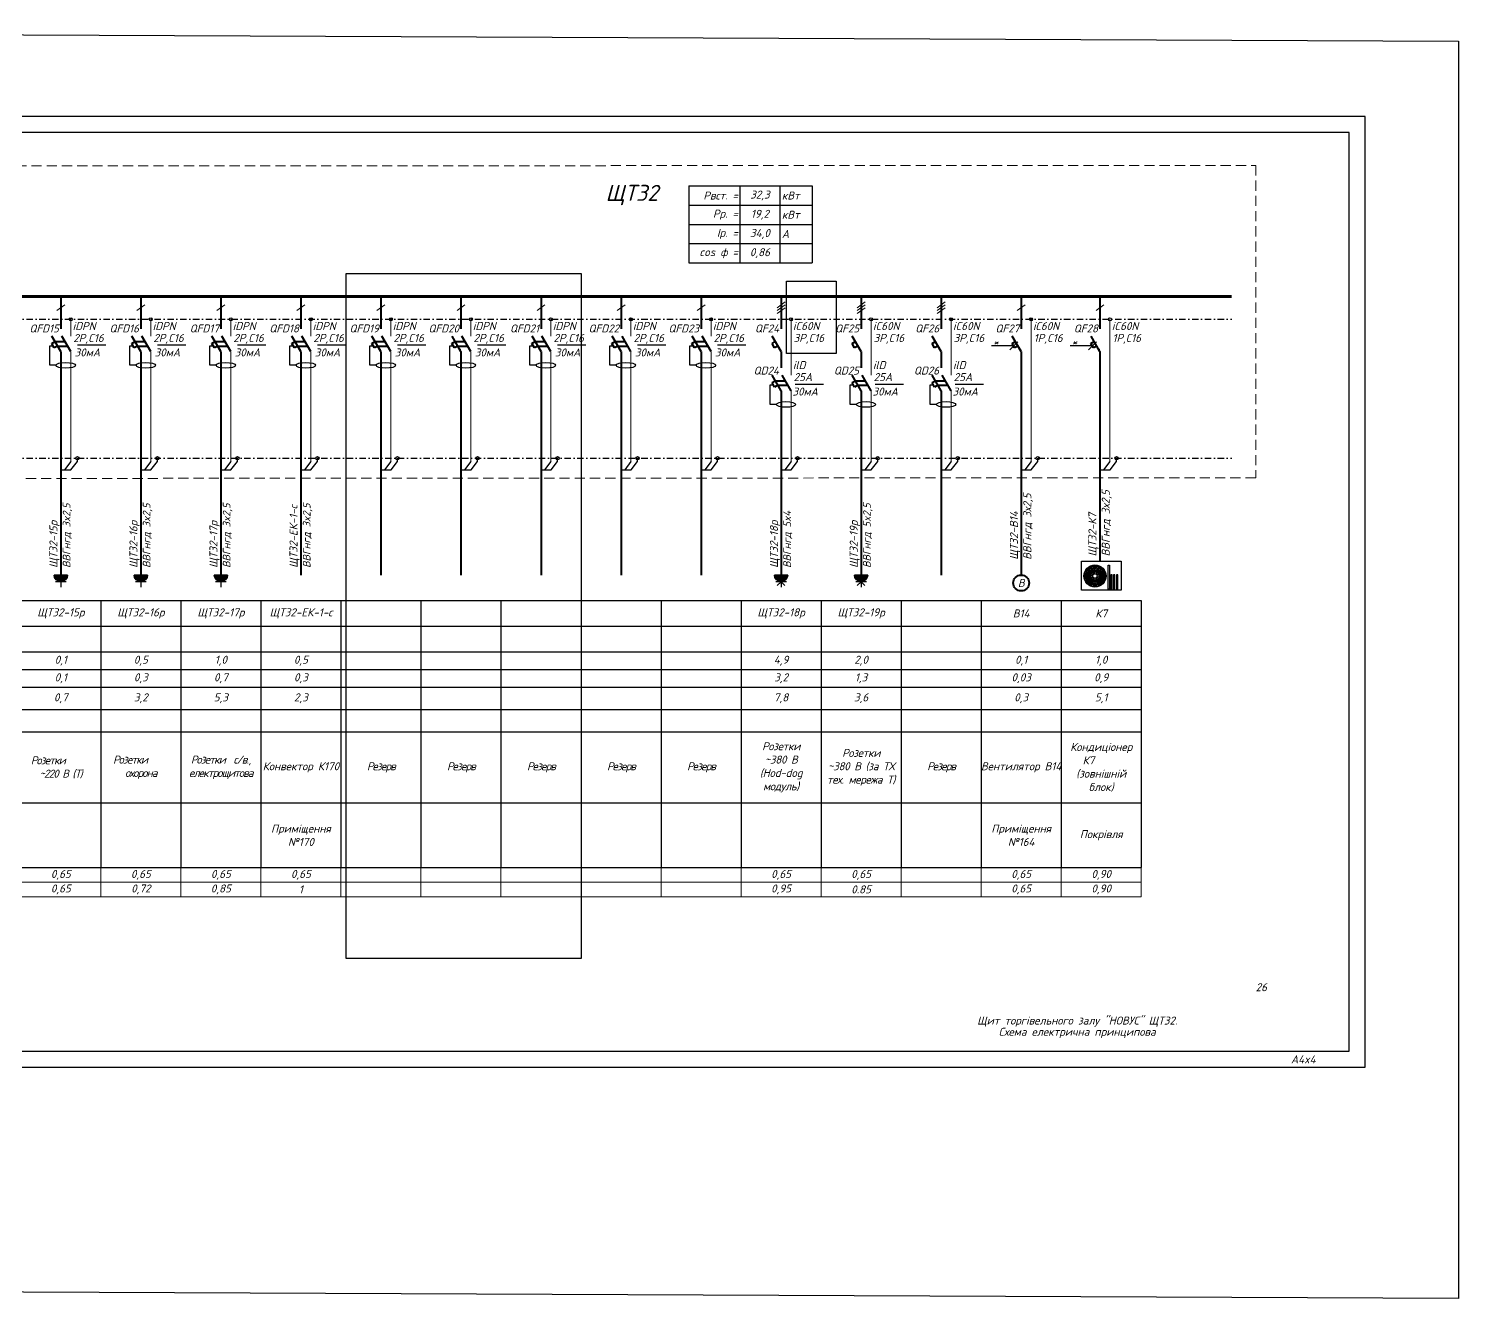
# Model space of a CAD drawing. Header units: millimetres. Extents: x -122434 to 1506205, y -201405 to 386015.
# Drawn here: x 649235 to 693900, y -2831 to 36833 of the extents above; entities that cross this region are included whole.
import ezdxf
from ezdxf.enums import TextEntityAlignment as Align

# ---------------------------------------------------------------- set-up
doc = ezdxf.new("R2010")
doc.units = ezdxf.units.MM
doc.linetypes.add('DASHDOTX2', pattern=[2, 1, -0.5, 0, -0.5])
doc.linetypes.add('DASHED', pattern=[9.525, 6.35, -3.175])
doc.layers.get('Defpoints').update_dxf_attribs({"color": 4})
doc.layers.add('Маркування електро ліній', color=7, linetype='Continuous', lineweight=18)
doc.styles.add('GOST 2.304', font='isocpeui.ttf')
doc.styles.get("Standard").update_dxf_attribs({"font": 'arial.ttf'})
doc.styles.add('ГОСТ 2.304', font='isocpeui.ttf')
doc.styles.add('СГЕНЕРИР_СТИЛЬ_7', font='isocpeui.ttf')
doc.dimstyles.new('М150', dxfattribs={"dimscale": 1, "dimtxt": 2.5, "dimasz": 2.5, "dimexe": 0, "dimexo": 2.5, "dimgap": 1, "dimtad": 1, "dimlfac": 150, "dimtxsty": 'Standard', "dimblk": 'OBLIQUE', "dimcen": 2.5, "dimadec": 0, "dimazin": 0, "dimtfac": 1, "dimtmove": 0, "dimatfit": 3, "dimldrblk": 'OBLIQUE', "dimfxl": 1, "dimarcsym": 0})

# ---------------------------------------------------------------- blocks, each defined once
blk = doc.blocks.new('*T14')
at = {"color": 0, "linetype": 'ByBlock', "lineweight": -2, "transparency": 16777216}
for p, q in [((0, 0), (74000, 0)), ((0, 0), (0, -8340)), ((4000, 0), (4000, -8340)), ((6500, 0), (6500, -8340)), ((9000, 0), (9000, -8340)), ((11500, 0), (11500, -8340)), ((14000, 0), (14000, -8340)), ((16500, 0), (16500, -8340)), ((19000, 0), (19000, -8340)), ((21500, 0), (21500, -8340)), ((24000, 0), (24000, -8340)), ((26500, 0), (26500, -8340)), ((29000, 0), (29000, -8340)), ((31500, 0), (31500, -8340)), ((34000, 0), (34000, -8340)), ((36500, 0), (36500, -8340)), ((39000, 0), (39000, -8340)), ((41500, 0), (41500, -8340)), ((44000, 0), (44000, -8340)), ((46500, 0), (46500, -8340)), ((49000, 0), (49000, -8340)), ((51500, 0), (51500, -8340)), ((54000, 0), (54000, -8340)), ((56500, 0), (56500, -8340)), ((59000, 0), (59000, -8340)), ((61500, 0), (61500, -8340)), ((64000, 0), (64000, -8340)), ((66500, 0), (66500, -8340)), ((69000, 0), (69000, -8340)), ((71500, 0), (71500, -800)), ((74000, 0), (74000, -800)), ((0, -800), (69000, -800)), ((0, -1600), (31500, -1600)), ((34000, -1600), (69000, -1600)), ((0, -2150), (31500, -2150)), ((34000, -2150), (69000, -2150)), ((0, -2700), (31500, -2700)), ((34000, -2700), (69000, -2700)), ((0, -3400), (74000, -3400)), ((0, -4100), (69000, -4100)), ((71500, -4100), (71500, -6315)), ((74000, -4100), (74000, -6315)), ((0, -6315), (69000, -6315)), ((0, -8340), (69000, -8340))]:
    blk.add_line(p, q, dxfattribs=at)
at = {"color": 0, "lineweight": -2, "transparency": 16777216}
for p, q in [((69000, -800), (74000, -800)), ((71500, -800), (71500, -4100)), ((74000, -800), (74000, -4100)), ((31500, -1600), (34000, -1600)), ((69000, -1600), (74000, -1600)), ((31500, -2150), (34000, -2150)), ((69000, -2150), (74000, -2150)), ((31500, -2700), (34000, -2700)), ((69000, -2700), (74000, -2700)), ((69000, -4100), (74000, -4100)), ((69000, -6315), (74000, -6315)), ((71500, -6315), (71500, -8340)), ((74000, -6315), (74000, -8340)), ((69000, -8340), (74000, -8340))]:
    blk.add_line(p, q, dxfattribs=at)
at = {"layer": 'Defpoints', "color": 8, "linetype": 'ByBlock', "lineweight": 0, "transparency": 16777216}
for p, q in [((0, -8340), (0, -9247)), ((4000, -8340), (4000, -9247)), ((6500, -8340), (6500, -9247)), ((9000, -8340), (9000, -9247)), ((11500, -8340), (11500, -9247)), ((14000, -8340), (14000, -9247)), ((16500, -8340), (16500, -9247)), ((19000, -8340), (19000, -9247)), ((21500, -8340), (21500, -9247)), ((24000, -8340), (24000, -9247)), ((26500, -8340), (26500, -9247)), ((29000, -8340), (29000, -9247)), ((31500, -8340), (31500, -9247)), ((34000, -8340), (34000, -9247)), ((36500, -8340), (36500, -9247)), ((39000, -8340), (39000, -9247)), ((41500, -8340), (41500, -9247)), ((44000, -8340), (44000, -9247)), ((46500, -8340), (46500, -9247)), ((49000, -8340), (49000, -9247)), ((51500, -8340), (51500, -9247)), ((54000, -8340), (54000, -9247)), ((56500, -8340), (56500, -9247)), ((59000, -8340), (59000, -9247)), ((61500, -8340), (61500, -9247)), ((64000, -8340), (64000, -9247)), ((66500, -8340), (66500, -9247)), ((69000, -8340), (69000, -9247)), ((71500, -8340), (71500, -9247)), ((74000, -8340), (74000, -9247)), ((0, -8794), (74000, -8794)), ((0, -9247), (74000, -9247))]:
    blk.add_line(p, q, dxfattribs=at)
at = {"color": 0, "transparency": 16777216, "char_height": 250, "attachment_point": 5}
for s, insert, width, style in [('Номер по плану', (2000, -400), 3880, 'ГОСТ 2.304'), ('ЩТЗ2-1р', (5250, -400), 2380, 'ГОСТ 2.304'), ('ЩТЗ2-2р', (7750, -400), 2380, 'ГОСТ 2.304'), ('ЩТЗ2-3р', (10250, -400), 2380, 'ГОСТ 2.304'), ('ЩТЗ2-4р', (12750, -400), 2380, 'ГОСТ 2.304'), ('ЩТЗ2-5р', (15250, -400), 2380, 'ГОСТ 2.304'), ('ЩТЗ2-6р', (17750, -400), 2380, 'ГОСТ 2.304'), ('ЩТЗ2-7р', (20250, -400), 2380, 'ГОСТ 2.304'), ('ЩТЗ2-8р', (22750, -400), 2380, 'ГОСТ 2.304'), ('ЩТЗ2-9р', (25250, -400), 2380, 'ГОСТ 2.304'), ('ЩТЗ2-10р', (27750, -400), 2380, 'ГОСТ 2.304'), ('ЩТЗ2-11р', (30250, -400), 2380, 'ГОСТ 2.304'), ('ЩТЗ2-12р', (32750, -400), 2380, 'ГОСТ 2.304'), ('ЩТЗ2-13р', (35250, -400), 2380, 'ГОСТ 2.304'), ('ЩТЗ2-14р', (37750, -400), 2380, 'ГОСТ 2.304'), ('ЩТЗ2-15р', (40250, -400), 2380, 'ГОСТ 2.304'), ('ЩТЗ2-16р', (42750, -400), 2380, 'ГОСТ 2.304'), ('ЩТЗ2-17р', (45250, -400), 2380, 'ГОСТ 2.304'), ('ЩТЗ2-ЕК-1-с', (47750, -400), 2380, 'ГОСТ 2.304'), ('ЩТЗ2-18р', (62750, -400), 2380, 'ГОСТ 2.304'), ('ЩТЗ2-19р', (65250, -400), 2380, 'ГОСТ 2.304'), ('В14', (70250, -400), 2380, 'ГОСТ 2.304'), ('К7', (72750, -400), 2380, 'ГОСТ 2.304'), ('Тип', (2000, -1200), 3880, 'ГОСТ 2.304'), ('Рвст., кВт', (2000, -1875), 3880, 'ГОСТ 2.304'), ('1,0', (5250, -1875), 2380, 'ГОСТ 2.304'), ('1,0', (7750, -1875), 2380, 'ГОСТ 2.304'), ('1,0', (10250, -1875), 2380, 'ГОСТ 2.304'), ('1,0', (12750, -1875), 2380, 'ГОСТ 2.304'), ('1,0', (15250, -1875), 2380, 'ГОСТ 2.304'), ('1,0', (17750, -1875), 2380, 'ГОСТ 2.304'), ('1,0', (20250, -1875), 2380, 'ГОСТ 2.304'), ('1,0', (22750, -1875), 2380, 'ГОСТ 2.304'), ('1,0', (25250, -1875), 2380, 'ГОСТ 2.304'), ('1,1', (27750, -1875), 2380, 'ГОСТ 2.304'), ('1,4', (30250, -1875), 2380, 'ГОСТ 2.304'), ('2,75', (32750, -1875), 2380, 'GOST 2.304'), ('4', (35250, -1875), 2380, 'ГОСТ 2.304'), ('4', (37750, -1875), 2380, 'ГОСТ 2.304'), ('0,1', (40250, -1875), 2380, 'ГОСТ 2.304'), ('0,5', (42750, -1875), 2380, 'ГОСТ 2.304'), ('1,0', (45250, -1875), 2380, 'ГОСТ 2.304'), ('0,5', (47750, -1875), 2380, 'ГОСТ 2.304'), ('4,9', (62750, -1875), 2380, 'ГОСТ 2.304'), ('2,0', (65250, -1875), 2380, 'ГОСТ 2.304'), ('0,1', (70250, -1875), 2380, 'ГОСТ 2.304'), ('1,0', (72750, -1875), 2380, 'ГОСТ 2.304'), ('Рр., кВт', (2000, -2425), 3880, 'ГОСТ 2.304'), ('0,5', (5250, -2425), 2380, 'ГОСТ 2.304'), ('0,5', (7750, -2425), 2380, 'ГОСТ 2.304'), ('0,5', (10250, -2425), 2380, 'ГОСТ 2.304'), ('0,5', (12750, -2425), 2380, 'ГОСТ 2.304'), ('0,5', (15250, -2425), 2380, 'ГОСТ 2.304'), ('0,5', (17750, -2425), 2380, 'ГОСТ 2.304'), ('0,5', (20250, -2425), 2380, 'ГОСТ 2.304'), ('0,5', (22750, -2425), 2380, 'ГОСТ 2.304'), ('0,5', (25250, -2425), 2380, 'ГОСТ 2.304'), ('0,5', (27750, -2425), 2380, 'ГОСТ 2.304'), ('0,9', (30250, -2425), 2380, 'ГОСТ 2.304'), ('1,8', (32750, -2425), 2380, 'GOST 2.304'), ('2,6', (35250, -2425), 2380, 'ГОСТ 2.304'), ('2,6', (37750, -2425), 2380, 'ГОСТ 2.304'), ('0,1', (40250, -2425), 2380, 'ГОСТ 2.304'), ('0,3', (42750, -2425), 2380, 'ГОСТ 2.304'), ('0,7', (45250, -2425), 2380, 'ГОСТ 2.304'), ('0,3', (47750, -2425), 2380, 'ГОСТ 2.304'), ('3,2', (62750, -2425), 2380, 'ГОСТ 2.304'), ('1,3', (65250, -2425), 2380, 'ГОСТ 2.304'), ('0,03', (70250, -2425), 2380, 'ГОСТ 2.304'), ('0,9', (72750, -2425), 2380, 'ГОСТ 2.304'), ('Іном.', (2000, -3050), 3880, 'ГОСТ 2.304'), ('7,0', (5250, -3050), 2380, 'ГОСТ 2.304'), ('7,0', (7750, -3050), 2380, 'ГОСТ 2.304'), ('7,0', (10250, -3050), 2380, 'ГОСТ 2.304'), ('7,0', (12750, -3050), 2380, 'ГОСТ 2.304'), ('7,0', (15250, -3050), 2380, 'ГОСТ 2.304'), ('7,0', (17750, -3050), 2380, 'ГОСТ 2.304'), ('7,0', (20250, -3050), 2380, 'ГОСТ 2.304'), ('7,0', (22750, -3050), 2380, 'ГОСТ 2.304'), ('7,0', (25250, -3050), 2380, 'ГОСТ 2.304'), ('7,7', (27750, -3050), 2380, 'ГОСТ 2.304'), ('8,3', (30250, -3050), 2380, 'ГОСТ 2.304'), ('13,9', (32750, -3050), 2380, 'GOST 2.304'), ('19,1', (35250, -3050), 2380, 'ГОСТ 2.304'), ('19,1', (37750, -3050), 2380, 'ГОСТ 2.304'), ('0,7', (40250, -3050), 2380, 'ГОСТ 2.304'), ('3,2', (42750, -3050), 2380, 'ГОСТ 2.304'), ('5,3', (45250, -3050), 2380, 'ГОСТ 2.304'), ('2,3', (47750, -3050), 2380, 'ГОСТ 2.304'), ('7,8', (62750, -3050), 2380, 'ГОСТ 2.304'), ('3,6', (65250, -3050), 2380, 'ГОСТ 2.304'), ('0,3', (70250, -3050), 2380, 'ГОСТ 2.304'), ('5,1', (72750, -3050), 2380, 'ГОСТ 2.304'), ('Іп', (2000, -3750), 3880, 'ГОСТ 2.304'), ('{\\T0.95;\\C7;Розетки \\P~220 В (за ТХ  тех. мережа Т, каси)}', (5250, -5208), 2380, 'ГОСТ 2.304'), ('{\\T0.95;\\C7;Розетки \\P~220 В (за ТХ  тех. мережа Т, каси)}', (7750, -5208), 2380, 'ГОСТ 2.304'), ('{\\T0.95;\\C7;Розетки \\P~220 В (за ТХ  тех. мережа Т, каси)}', (10250, -5208), 2380, 'ГОСТ 2.304'), ('{\\T0.95;\\C7;Розетки \\P~220 В (за ТХ  тех. мережа Т, каси)}', (12750, -5208), 2380, 'ГОСТ 2.304'), ('{\\T0.95;\\C7;Розетки \\P~220 В (за ТХ  тех. мережа Т, каси)}', (15250, -5208), 2380, 'ГОСТ 2.304'), ('{\\T0.95;\\C7;Розетки \\P~220 В (за ТХ  тех. мережа Т, каси)}', (17750, -5208), 2380, 'ГОСТ 2.304'), ('{\\T0.95;\\C7;Розетки \\P~220 В (за ТХ  тех. мережа Т, каси)}', (20250, -5208), 2380, 'ГОСТ 2.304'), ('{\\T0.95;\\C7;Розетки \\P~220 В (за ТХ  тех. мережа Т, каси)}', (22750, -5208), 2380, 'ГОСТ 2.304'), ('{\\T0.95;\\C7;Розетки \\P~220 В (за ТХ  тех. мережа Т, каси)}', (25250, -5208), 2380, 'ГОСТ 2.304'), ('{\\T0.95;\\C7;Розетки \\P~220 В (за ТХ  тех. мережа Т, каси, телевізор)}', (27750, -5208), 2380, 'ГОСТ 2.304'), ('{\\T0.95;\\C7;Розетки \\P~220 В (за ТХ холодильна вітрина, тютюн)}', (30250, -5208), 2380, 'ГОСТ 2.304'), ('{\\T0.95;\\C7;Розетки \\P~380 В (Hod-dog модуль)}', (62750, -5208), 2380, 'ГОСТ 2.304'), ('Кондиціонер К7      (зовнішній блок)', (72750, -5208), 2380, 'ГОСТ 2.304'), ('{\\T0.95;\\C7;Найменування обладнання за планом}', (2000, -5208), 3880, 'ГОСТ 2.304'), ('{\\T0.85;\\C7;Розетки       ~220 В (за ТХ №161, 164, 179)}', (32750, -5208), 2380, 'ГОСТ 2.304'), ('{\\T0.85;\\C7;Розетки       ~220 В (за ТХ №196)}', (35250, -5208), 2380, 'ГОСТ 2.304'), ('{\\T0.85;\\C7;Розетки       ~220 В (за ТХ №196)}', (37750, -5208), 2380, 'ГОСТ 2.304'), ('{\\T0.85;\\C7;Розетки       ~220 В (Т)}', (40250, -5208), 2380, 'ГОСТ 2.304'), ('{\\T0.85;\\C7;Розетки      охорона}', (42750, -5208), 2380, 'ГОСТ 2.304'), ('{\\T0.85;\\C7;Розетки  с/в., електрощитова}', (45250, -5208), 2380, 'ГОСТ 2.304'), ('{\\T0.95;\\C7;Розетки \\P~380 В (за ТХ тех. мережа Т)}', (65250, -5208), 2380, 'ГОСТ 2.304'), ('Конвектор К170', (47750, -5208), 2380, 'ГОСТ 2.304'), ('{\\T0.85;\\C7;Резерв}', (50250, -5208), 2380, 'ГОСТ 2.304'), ('{\\T0.85;\\C7;Резерв}', (52750, -5208), 2380, 'ГОСТ 2.304'), ('{\\T0.85;\\C7;Резерв}', (55250, -5208), 2380, 'ГОСТ 2.304'), ('{\\T0.85;\\C7;Резерв}', (57750, -5208), 2380, 'ГОСТ 2.304'), ('{\\T0.85;\\C7;Резерв}', (60250, -5208), 2380, 'ГОСТ 2.304'), ('{\\T0.85;\\C7;Резерв}', (67750, -5208), 2380, 'ГОСТ 2.304'), ('Вентилятор В14', (70250, -5208), 2380, 'ГОСТ 2.304'), ('Приміщення №170', (47750, -7328), 2380, 'ГОСТ 2.304'), ('Приміщення №164', (70250, -7328), 2380, 'ГОСТ 2.304'), ('{\\T0.95;\\C7;Місце встановлення}', (2000, -7328), 3880, 'ГОСТ 2.304'), ('Покрівля', (72750, -7328), 2380, 'ГОСТ 2.304')]:
    blk.add_mtext(s, dxfattribs=dict(at, insert=insert, width=width, style=style))
at = {"color": 7, "true_color": 0xffffff, "transparency": 16777216, "char_height": 250, "attachment_point": 5, "style": 'ГОСТ 2.304'}
for s, insert, width in [('Кп', (2000, -8567), 3880), ('0.45', (5250, -8567), 2380), ('0.45', (7750, -8567), 2380), ('0.45', (10250, -8567), 2380), ('0.45', (12750, -8567), 2380), ('0.45', (15250, -8567), 2380), ('0.45', (17750, -8567), 2380), ('0.45', (20250, -8567), 2380), ('0.45', (22750, -8567), 2380), ('0.45', (25250, -8567), 2380), ('0.45', (27750, -8567), 2380), ('0,65', (30250, -8567), 2380), ('0,65', (32750, -8567), 2380), ('0,65', (35250, -8567), 2380), ('0,65', (37750, -8567), 2380), ('0,65', (40250, -8567), 2380), ('0,65', (42750, -8567), 2380), ('0,65', (45250, -8567), 2380), ('0,65', (47750, -8567), 2380), ('0,65', (62750, -8567), 2380), ('0,65', (65250, -8567), 2380), ('0,65', (70250, -8567), 2380), ('0,90', (72750, -8567), 2380), ('cos ф', (2000, -9020), 3880), ('0.65', (5250, -9020), 2380), ('0.65', (7750, -9020), 2380), ('0.65', (10250, -9020), 2380), ('0.65', (12750, -9020), 2380), ('0.65', (15250, -9020), 2380), ('0.65', (17750, -9020), 2380), ('0.65', (20250, -9020), 2380), ('0.65', (22750, -9020), 2380), ('0.65', (25250, -9020), 2380), ('0.65', (27750, -9020), 2380), ('0.77', (30250, -9020), 2380), ('0.9', (32750, -9020), 2380), ('0.95', (35250, -9020), 2380), ('0.95', (37750, -9020), 2380), ('0,65', (40250, -9020), 2380), ('0,72', (42750, -9020), 2380), ('0,85', (45250, -9020), 2380), ('1', (47750, -9020), 2380), ('0,95', (62750, -9020), 2380), ('0.85', (65250, -9020), 2380), ('0,65', (70250, -9020), 2380), ('0,90', (72750, -9020), 2380)]:
    blk.add_mtext(s, dxfattribs=dict(at, insert=insert, width=width))
blk = doc.blocks.new('*T15')
at = {"color": 0, "linetype": 'ByBlock', "lineweight": -2, "transparency": 16777216}
for p, q in [((0, 0), (3860, 0)), ((0, 0), (0, -2400)), ((1600, 0), (1600, -2400)), ((2850, 0), (2850, -2400)), ((3860, 0), (3860, -2400)), ((0, -600), (3860, -600)), ((0, -1200), (3860, -1200)), ((0, -1800), (3860, -1800)), ((0, -2400), (3860, -2400))]:
    blk.add_line(p, q, dxfattribs=at)
at = {"color": 0, "transparency": 16777216, "char_height": 250, "style": 'ГОСТ 2.304'}
for s, insert, width, attachment_point in [('Рвст. =', (1540, -300), 1480, 6), ('32,3', (2225, -300), 1130, 5), ('кВт', (2910, -300), 890, 4), ('Рр. =', (1540, -900), 1480, 6), ('19,2', (2225, -900), 1130, 5), ('кВт', (2910, -900), 890, 4), ('Ір. =', (1540, -1500), 1480, 6), ('34,0', (2225, -1500), 1130, 5), ('А', (2910, -1500), 890, 4), ('cos ф =', (1540, -2100), 1480, 6), ('0,86', (2225, -2100), 1130, 5)]:
    blk.add_mtext(s, dxfattribs=dict(at, insert=insert, width=width, attachment_point=attachment_point))
blk = doc.blocks.new('*U159')
at = {"color": 0, "lineweight": 40}
for p, q in [((0, 0), (0, -1005)), ((0, -1720), (-280, -1240)), ((311, -1720), (31, -1240)), ((-284, -1468), (-180, -1408)), ((-204, -1607), (-284, -1468)), ((-100, -1547), (-204, -1607)), ((-181, -1409), (130, -1409)), ((-100, -1547), (210, -1547))]:
    blk.add_line(p, q, dxfattribs=at)
at = {"color": 0, "lineweight": 13}
blk.add_line((-124, -441), (124, -256), dxfattribs=at)
at = {"color": 0, "lineweight": 9}
for p, q in [((311, -711), (311, -1240)), ((311, -2461), (311, -1720)), ((311, -2941), (311, -2461)), ((311, -5151), (311, -2941))]:
    blk.add_line(p, q, dxfattribs=at)
at = {"lineweight": 40}
for p, q in [((0, -1720), (0, -2226)), ((0, -2226), (0, -2941)), ((0, -2941), (0, -4529))]:
    blk.add_line(p, q, dxfattribs=at)
blk.add_line((516, -1512), (1402, -1512))
at = {"color": 0}
blk.add_lwpolyline([(-151, -2149), (-346, -2149), (-346, -1537), (-244, -1537)], dxfattribs=at)
blk.add_circle((311, -711), 46.3, dxfattribs=at)
blk.add_ellipse((153, -2149), major_axis=(-304, 0), ratio=0.29336, dxfattribs=at)
at = {"color": 0, "lineweight": 40}
blk.add_point((-37, -1659), dxfattribs=at)
at = {"style": 'ГОСТ 2.304'}
blk.add_attdef('QF', text='', height=250, dxfattribs=at).set_placement((-61, -997), align=Align.MIDDLE_RIGHT)
at = {"lineweight": 50, "style": 'ГОСТ 2.304'}
for tag, p in [('ТYPE', (369, -1046)), ('CURRENT', (391, -1419)), ('D_CURRENT', (432, -1871))]:
    blk.add_attdef(tag, p, '', height=250, dxfattribs=at)
blk = doc.blocks.new('*U3')
h = blk.add_hatch(color=256)
h.dxf.hatch_style = 1
h.paths.add_polyline_path([(175, 0, 1), (-175, 0)])
at = {"color": 0, "linetype": 'Continuous', "lineweight": 30}
for p, q in [((175, 0), (-175, 0)), ((140, 175), (-140, 175)), ((0, 175), (0, 315)), ((0, 175), (0, 315)), ((0, 175), (0, 315)), ((0, 175), (0, 0))]:
    blk.add_line(p, q, dxfattribs=at)
at = {"lineweight": 30}
for q in [(-99, 274), (99, 274)]:
    blk.add_line((0, 175), q, dxfattribs=at)
at = {"color": 0, "linetype": 'Continuous', "lineweight": 30}
blk.add_arc((0, 0), 175, 0, 180, dxfattribs=at)
blk = doc.blocks.new('*U4')
h = blk.add_hatch(color=256)
h.dxf.hatch_style = 1
h.paths.add_polyline_path([(175, 0, 1), (-175, 0)])
at = {"color": 0, "linetype": 'Continuous', "lineweight": 30}
for p, q in [((175, 0), (-175, 0)), ((140, 175), (-140, 175)), ((0, 175), (0, 315)), ((0, 175), (0, 315)), ((0, 175), (0, 315))]:
    blk.add_line(p, q, dxfattribs=at)
blk.add_arc((0, 0), 175, 0, 180, dxfattribs=at)
blk = doc.blocks.new('Рамка А4х4')
at = {"lineweight": 40}
for p, q in [((4.94, 90), (4.94, 145)), ((4.94, 145), (19.94, 145)), ((9.94, 145), (9.94, 90)), ((9.94, 130), (19.94, 130)), ((9.94, 110), (19.94, 110)), ((19.94, 90), (4.94, 90))]:
    blk.add_line(p, q, dxfattribs=at)
at = {"lineweight": 25}
blk.add_line((14.94, 90), (14.94, 145), dxfattribs=at)
at = {"linetype": 'Continuous', "lineweight": 60}
for p, q in [((8, 5), (8, 90)), ((8, 90), (20, 90)), ((13, 5), (13, 90)), ((8, 65), (20, 65)), ((8, 30), (20, 30)), ((20, 5), (8, 5))]:
    blk.add_line(p, q, dxfattribs=at)
at = {"lineweight": 30, "ltscale": 100}
blk.add_lwpolyline([(20, 5), (835, 5), (835, 292), (20, 292)], close=True, dxfattribs=at)
at = {"layer": 'Defpoints', "ltscale": 100}
blk.add_lwpolyline([(0, 0), (840, 0), (840, 297), (0, 297)], close=True, dxfattribs=at)
at = {"linetype": 'Continuous', "lineweight": 25, "style": 'СГЕНЕРИР_СТИЛЬ_7'}
for s, width, p in [('Погоджено', 0.8, (7.44, 101.27)), ('Зам. інв. №', 0.8, (10.5, 77.5)), ('Інв. № ор.', 0.7, (10.5, 17.5))]:
    blk.add_text(s, height=3, rotation=90, dxfattribs=dict(at, width=width)).set_placement(p, align=Align.MIDDLE_CENTER)
blk.add_text('Підпис і дата', height=3, rotation=90, dxfattribs=at).set_placement((10.5, 47.5), align=Align.MIDDLE_CENTER)
at = {"linetype": 'Continuous', "style": 'ГОСТ 2.304'}
blk.add_text('А4x4', height=2.5, dxfattribs=at).set_placement((816.77, 1.24))
blk = doc.blocks.new('*U162')
at = {"color": 0, "lineweight": 40}
for p, q in [((0, 0), (0, -1005)), ((0, -1720), (-280, -1240)), ((-284, -1468), (-180, -1408)), ((-204, -1607), (-284, -1468)), ((-100, -1547), (-204, -1607)), ((-284, -2690), (-180, -2630)), ((0, -2941), (-280, -2461)), ((-181, -2631), (130, -2631)), ((311, -2941), (31, -2461)), ((-204, -2828), (-284, -2690)), ((-100, -2768), (-204, -2828)), ((-100, -2768), (210, -2768))]:
    blk.add_line(p, q, dxfattribs=at)
at = {"color": 0, "lineweight": 13}
for p, q in [((-124, -348), (124, -163)), ((-124, -441), (124, -256)), ((-124, -533), (124, -348))]:
    blk.add_line(p, q, dxfattribs=at)
at = {"color": 0, "lineweight": 9}
for p, q in [((311, -711), (311, -1240)), ((311, -1240), (311, -1720)), ((311, -2461), (311, -1720)), ((311, -5151), (311, -2941))]:
    blk.add_line(p, q, dxfattribs=at)
at = {"lineweight": 40}
for p, q in [((0, -1720), (0, -2226)), ((0, -2941), (0, -4529))]:
    blk.add_line(p, q, dxfattribs=at)
blk.add_line((439, -2733), (1325, -2733))
at = {"color": 0}
blk.add_lwpolyline([(-151, -3371), (-346, -3371), (-346, -2759), (-244, -2759)], dxfattribs=at)
blk.add_circle((311, -711), 46.3, dxfattribs=at)
blk.add_ellipse((153, -3371), major_axis=(-304, 0), ratio=0.29336, dxfattribs=at)
at = {"color": 0, "lineweight": 40}
blk.add_point((-37, -1659), dxfattribs=at)
at = {"style": 'ГОСТ 2.304'}
for tag, p in [('QF', (-61, -997)), ('Q', (-66, -2313))]:
    blk.add_attdef(tag, text='', height=250, dxfattribs=at).set_placement(p, align=Align.MIDDLE_RIGHT)
at = {"lineweight": 50, "style": 'ГОСТ 2.304'}
for tag, p in [('ТYPE', (369, -1046)), ('CURRENT', (391, -1419)), ('Q_ТYPE', (369, -2267)), ('Q_CURRENT', (391, -2641)), ('QD_CURRENT', (355, -3093))]:
    blk.add_attdef(tag, p, '', height=250, dxfattribs=at)
blk = doc.blocks.new('_Oblique')
at = {"color": 0, "linetype": 'ByBlock', "lineweight": -2}
blk.add_line((-0.5, -0.5), (0.5, 0.5), dxfattribs=at)
blk = doc.blocks.new('*U161')
at = {"color": 0, "lineweight": 40}
for p, q in [((0, 0), (0, -1005)), ((0, -1720), (-280, -1240)), ((-284, -1468), (-180, -1408)), ((-204, -1607), (-284, -1468)), ((-100, -1547), (-204, -1607))]:
    blk.add_line(p, q, dxfattribs=at)
at = {"color": 0, "lineweight": 13}
blk.add_line((-124, -441), (124, -256), dxfattribs=at)
at = {"color": 0, "lineweight": 9}
for p, q in [((311, -711), (311, -1240)), ((311, -1240), (311, -1720)), ((311, -2461), (311, -1720)), ((311, -2941), (311, -2461)), ((311, -5151), (311, -2941))]:
    blk.add_line(p, q, dxfattribs=at)
at = {"lineweight": 40}
for p, q in [((0, -1720), (0, -2226)), ((0, -2226), (0, -2941)), ((0, -2941), (0, -4529))]:
    blk.add_line(p, q, dxfattribs=at)
at = {"color": 0}
blk.add_circle((311, -711), 46.3, dxfattribs=at)
at = {"color": 0, "lineweight": 40}
blk.add_point((-37, -1659), dxfattribs=at)
at = {"style": 'ГОСТ 2.304'}
blk.add_attdef('QF', text='', height=250, dxfattribs=at).set_placement((-61, -997), align=Align.MIDDLE_RIGHT)
at = {"lineweight": 50, "style": 'ГОСТ 2.304'}
for tag, p in [('ТYPE', (369, -1046)), ('CURRENT', (391, -1419))]:
    blk.add_attdef(tag, p, '', height=250, dxfattribs=at)

msp = doc.modelspace()

# ---------------------------------------------------------------- linework, layer by layer
at = {"color": 0, "linetype": 'DASHDOTX2', "ltscale": 200}
for p, q in [((614761, 27753), (686822, 27753)), ((614761, 23414), (686822, 23414))]:
    msp.add_line(p, q, dxfattribs=at)
at = {"lineweight": 40, "ltscale": 200}
for p, q in [((650242, 23935), (650242, 19765)), ((652742, 23935), (652742, 19765)), ((655242, 23935), (655242, 19765)), ((657742, 23935), (657742, 19765)), ((660242, 23935), (660242, 19765)), ((662742, 23935), (662742, 19765)), ((665242, 23935), (665242, 19765)), ((667742, 23935), (667742, 19765)), ((670242, 23935), (670242, 19765)), ((672742, 23935), (672742, 19765)), ((675242, 23935), (675242, 19765)), ((677742, 23935), (677742, 19765))]:
    msp.add_line(p, q, dxfattribs=at)
at = {"lineweight": 40}
msp.add_line((680242, 23935), (680242, 19765), dxfattribs=at)
at = {"lineweight": 40, "ltscale": 300}
msp.add_line((682704, 23935), (682704, 20201), dxfattribs=at)
at = {"color": 0, "ltscale": 200}
for p, q in [((650553, 23313), (650356, 23054)), ((650557, 23054), (650759, 23314)), ((650759, 23314), (650759, 23414)), ((653053, 23313), (652856, 23054)), ((653057, 23054), (653259, 23314)), ((653259, 23314), (653259, 23414)), ((655553, 23313), (655356, 23054)), ((655557, 23054), (655759, 23314)), ((655759, 23314), (655759, 23414)), ((658053, 23313), (657856, 23054)), ((658057, 23054), (658259, 23314)), ((658259, 23314), (658259, 23414)), ((660553, 23313), (660356, 23054)), ((660557, 23054), (660759, 23314)), ((660759, 23314), (660759, 23414)), ((663053, 23313), (662856, 23054)), ((663057, 23054), (663259, 23314)), ((663259, 23314), (663259, 23414)), ((665553, 23313), (665356, 23054)), ((665557, 23054), (665759, 23314)), ((665759, 23314), (665759, 23414)), ((668053, 23313), (667856, 23054)), ((668057, 23054), (668259, 23314)), ((668259, 23314), (668259, 23414)), ((670553, 23313), (670356, 23054)), ((670557, 23054), (670759, 23314)), ((670759, 23314), (670759, 23414)), ((673053, 23313), (672856, 23054)), ((673057, 23054), (673259, 23314)), ((673259, 23314), (673259, 23414)), ((675553, 23313), (675356, 23054)), ((675557, 23054), (675759, 23314)), ((675759, 23314), (675759, 23414)), ((678053, 23313), (677856, 23054)), ((678057, 23054), (678259, 23314)), ((678259, 23314), (678259, 23414)), ((680553, 23313), (680356, 23054)), ((680557, 23054), (680759, 23314)), ((680759, 23314), (680759, 23414)), ((650233, 23054), (650557, 23054)), ((652733, 23054), (653057, 23054)), ((655233, 23054), (655557, 23054)), ((657733, 23054), (658057, 23054)), ((660233, 23054), (660557, 23054)), ((662733, 23054), (663057, 23054)), ((665233, 23054), (665557, 23054)), ((667733, 23054), (668057, 23054)), ((670233, 23054), (670557, 23054)), ((672733, 23054), (673057, 23054)), ((675233, 23054), (675557, 23054)), ((677733, 23054), (678057, 23054)), ((680233, 23054), (680557, 23054))]:
    msp.add_line(p, q, dxfattribs=at)
at = {"color": 0, "ltscale": 300}
for p, q in [((683015, 23313), (682817, 23054)), ((683018, 23054), (683221, 23314)), ((683221, 23314), (683221, 23414)), ((682695, 23054), (683018, 23054))]:
    msp.add_line(p, q, dxfattribs=at)
for p, q in [((682479, 19735), (682201, 19735)), ((682491, 19773), (682241, 19896)), ((682491, 19696), (682241, 19573)), ((682509, 19791), (682385, 20041)), ((682509, 19678), (682385, 19428)), ((682547, 19803), (682547, 20081)), ((682547, 19666), (682547, 19388)), ((682586, 19791), (682709, 20041)), ((682586, 19678), (682709, 19428)), ((682603, 19773), (682853, 19896)), ((682603, 19696), (682853, 19573)), ((682615, 19735), (682893, 19735))]:
    msp.add_line(p, q)
at = {"color": 3}
msp.add_lwpolyline([(604244, 36833), (693900, 36438), (693900, -2831), (604244, -2436)], close=True, dxfattribs=at)
at = {"linetype": 'DASHED', "lineweight": 18, "ltscale": 50}
msp.add_lwpolyline([(614082, 32525), (687567, 32562), (687567, 22803), (614082, 22765)], close=True, dxfattribs=at)
at = {"color": 0, "lineweight": 40, "ltscale": 50, "const_width": 100}
msp.add_lwpolyline([(614822, 28464), (686822, 28464)], dxfattribs=at)
at = {"lineweight": 30}
msp.add_lwpolyline([(682121, 20201), (683363, 20201), (683363, 19288), (682121, 19288)], close=True, dxfattribs=at)
for points in [[(682963, 20072), (682997, 20072), (682997, 19323), (682963, 19323)], [(683042, 19323), (683084, 19323), (683084, 19776), (683042, 19776)], [(683130, 19323), (683171, 19323), (683171, 19776), (683130, 19776)], [(683217, 19323), (683259, 19323), (683259, 19776), (683217, 19776)]]:
    msp.add_lwpolyline(points, close=True)
at = {"color": 0}
for centre in [(650759, 23414), (653259, 23414), (655759, 23414), (658259, 23414), (660759, 23414), (663259, 23414), (665759, 23414), (668259, 23414), (670759, 23414), (673259, 23414), (675759, 23414), (678259, 23414), (680759, 23414), (683221, 23414, 0)]:
    msp.add_circle(centre, 51.8, dxfattribs=at)
at = {"color": 0, "lineweight": 40}
msp.add_circle((680242, 19516), 249, dxfattribs=at)
for radius in [346, 332, 298, 264, 231, 197, 164, 130, 68.3]:
    msp.add_circle((682547, 19735), radius)
at = {"layer": 'Defpoints'}
for points in [[(659151, 29182), (666492, 29182), (666492, 7787), (659151, 7787)], [(672913, 28947), (674461, 28947), (674461, 26682), (672913, 26682)]]:
    msp.add_lwpolyline(points, close=True, dxfattribs=at)

# ---------------------------------------------------------------- block references
at = {"color": 2, "xscale": 100, "yscale": 100, "zscale": 100}
msp.add_blockref('Рамка А4х4', (606992, 4389), dxfattribs=at)
for name, p in [('*T15', (669856, 31919)), ('*T14', (609992, 18965))]:
    msp.add_blockref(name, p)
at = {"lineweight": 50}
for name, p, values in [('*U159', (650242, 28464), {'QF': 'QFD15', 'ТYPE': 'iDPN', 'CURRENT': '2P,C16', 'D_CURRENT': '30мА'}), ('*U159', (652742, 28464), {'QF': 'QFD16', 'ТYPE': 'iDPN', 'CURRENT': '2P,C16', 'D_CURRENT': '30мА'}), ('*U159', (655242, 28464), {'QF': 'QFD17', 'ТYPE': 'iDPN', 'CURRENT': '2P,C16', 'D_CURRENT': '30мА'}), ('*U159', (657742, 28464), {'QF': 'QFD18', 'ТYPE': 'iDPN', 'CURRENT': '2P,C16', 'D_CURRENT': '30мА'}), ('*U159', (660242, 28464), {'QF': 'QFD19', 'ТYPE': 'iDPN', 'CURRENT': '2P,C16', 'D_CURRENT': '30мА'}), ('*U159', (662742, 28464), {'QF': 'QFD20', 'ТYPE': 'iDPN', 'CURRENT': '2P,C16', 'D_CURRENT': '30мА'}), ('*U159', (665242, 28464), {'QF': 'QFD21', 'ТYPE': 'iDPN', 'CURRENT': '2P,C16', 'D_CURRENT': '30мА'}), ('*U159', (667742, 28464), {'QF': 'QFD22', 'ТYPE': 'iDPN', 'CURRENT': '2P,C16', 'D_CURRENT': '30мА'}), ('*U159', (670242, 28464), {'QF': 'QFD23', 'ТYPE': 'iDPN', 'CURRENT': '2P,C16', 'D_CURRENT': '30мА'}), ('*U162', (672742, 28464), {'QF': 'QF24', 'ТYPE': 'iC60N', 'CURRENT': '3P,C16', 'Q': 'QD24', 'Q_ТYPE': 'ilD', 'Q_CURRENT': '25A', 'QD_CURRENT': '30мА'}), ('*U162', (675242, 28464), {'QF': 'QF25', 'ТYPE': 'iC60N', 'CURRENT': '3P,C16', 'Q': 'QD25', 'Q_ТYPE': 'ilD', 'Q_CURRENT': '25A', 'QD_CURRENT': '30мА'}), ('*U162', (677742, 28464), {'QF': 'QF26', 'ТYPE': 'iC60N', 'CURRENT': '3P,C16', 'Q': 'QD26', 'Q_ТYPE': 'ilD', 'Q_CURRENT': '25A', 'QD_CURRENT': '30мА'}), ('*U161', (680242, 28464), {'QF': 'QF27', 'ТYPE': 'iС60N', 'CURRENT': '1P,C16'}), ('*U161', (682704, 28464), {'QF': 'QF28', 'ТYPE': 'iC60N', 'CURRENT': '1P,С16'})]:
    msp.add_blockref(name, p, dxfattribs=at).add_auto_attribs(values)
at = {"xscale": -1.2, "yscale": 1.2, "zscale": 1.2, "rotation": 180}
for name, p in [('*U4', (650242, 19765)), ('*U4', (652742, 19765)), ('*U4', (655242, 19765)), ('*U3', (672742, 19765)), ('*U3', (675242, 19765))]:
    msp.add_blockref(name, p, dxfattribs=at)

# ---------------------------------------------------------------- texts
at = {"color": 0, "lineweight": 40, "style": 'GOST 2.304'}
for s, height, p in [('ЩТЗ2', 500, (667258, 31452)), ('*', 250, (679361, 26914)), ('*', 250, (681820, 26918))]:
    msp.add_text(s, height=height, dxfattribs=at).set_placement(p)
at = {"lineweight": 18, "style": 'GOST 2.304'}
msp.add_text('В', height=250, dxfattribs=at).set_placement((680243, 19516), align=Align.MIDDLE_CENTER)
at = {"color": 7, "linetype": 'Continuous', "char_height": 250, "width": 4000, "attachment_point": 4, "rotation": 90, "style": 'ГОСТ 2.304'}
for s, insert in [('{\\C256;ЩТЗ2-В14\\PВВГнгд 3х2,5}', (680253, 20240)), ('\\pt3000;{\\C256;ЩТЗ2-К7\\PВВГнгд 3х2,5}', (682704, 20345)), ('{\\C256;ЩТЗ2-15р\\P\\H0.95833x;ВВГнгд 3x2,5}', (650242, 19986)), ('{\\C256;ЩТЗ2-16р\\P\\H0.95833x;ВВГнгд 3x2,5}', (652742, 19986)), ('{\\C256;ЩТЗ2-17р\\P\\H0.95833x;ВВГнгд 3x2,5}', (655242, 19986)), ('{\\C256;ЩТЗ2-ЕК-1-с\\P\\H0.95833x;ВВГнгд 3x2,5}', (657742, 19986)), ('{\\C256;ЩТЗ2-19р\\P\\H0.95833x;ВВГнгд 5x2,5}', (675242, 19986)), ('{\\C256;ЩТЗ2-18р\\P\\H0.95833x;ВВГнгд 5x4}', (672742, 19986))]:
    msp.add_mtext(s, dxfattribs=dict(at, insert=insert))
at = {"linetype": 'Continuous', "lineweight": 25, "char_height": 250, "attachment_point": 5, "line_spacing_factor": 0.84, "style": 'GOST 2.304'}
for s, insert, width in [('{\\C7;26}', (687742, 6889), 1500), ('{\\C7;Щит торгівельного залу "НОВУС" ЩТЗ2. \\PСхема електрична принципова }', (681992, 5639), 7000)]:
    msp.add_mtext(s, dxfattribs=dict(at, insert=insert, width=width))

# ---------------------------------------------------------------- leaders
at = {"layer": 'Маркування електро ліній'}
for points in [[(680014, 26923), (679317, 26923)], [(682473, 26927), (681777, 26927)]]:
    msp.add_leader(points, dimstyle='М150', override={"dimasz": 250, "dimtad": 0}, dxfattribs=at)

doc.saveas('drawing.dxf')
